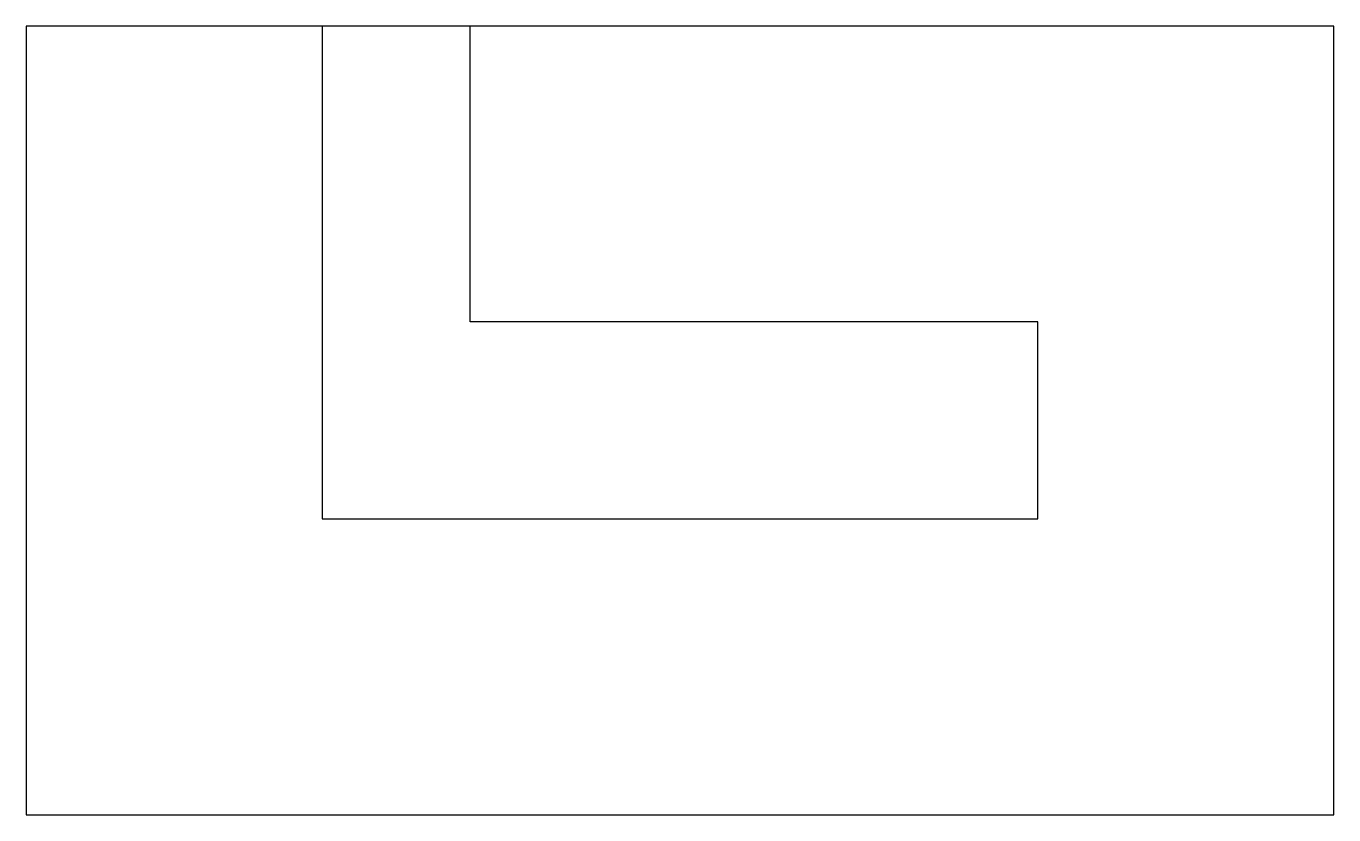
# Model space of a CAD drawing. Header units: inches. Extents: x 6.1 to 50.3, y -32.8 to -6.1.
import ezdxf

# ---------------------------------------------------------------- set-up
doc = ezdxf.new("R2010")
doc.units = ezdxf.units.IN
doc.header["$MEASUREMENT"] = 0
doc.layers.add('Layer1', color=82, linetype='Continuous')

msp = doc.modelspace()

# ---------------------------------------------------------------- linework, layer by layer
msp.add_lwpolyline([(50.299, -6.127), (6.127, -6.127), (6.127, -32.786), (50.299, -32.786)], close=True)
at = {"layer": 'Layer1'}
msp.add_lwpolyline([(16.127, -6.127), (16.127, -22.786), (40.299, -22.786), (40.299, -16.127), (21.127, -16.127), (21.127, -6.127)], dxfattribs=at)

doc.saveas('drawing.dxf')
